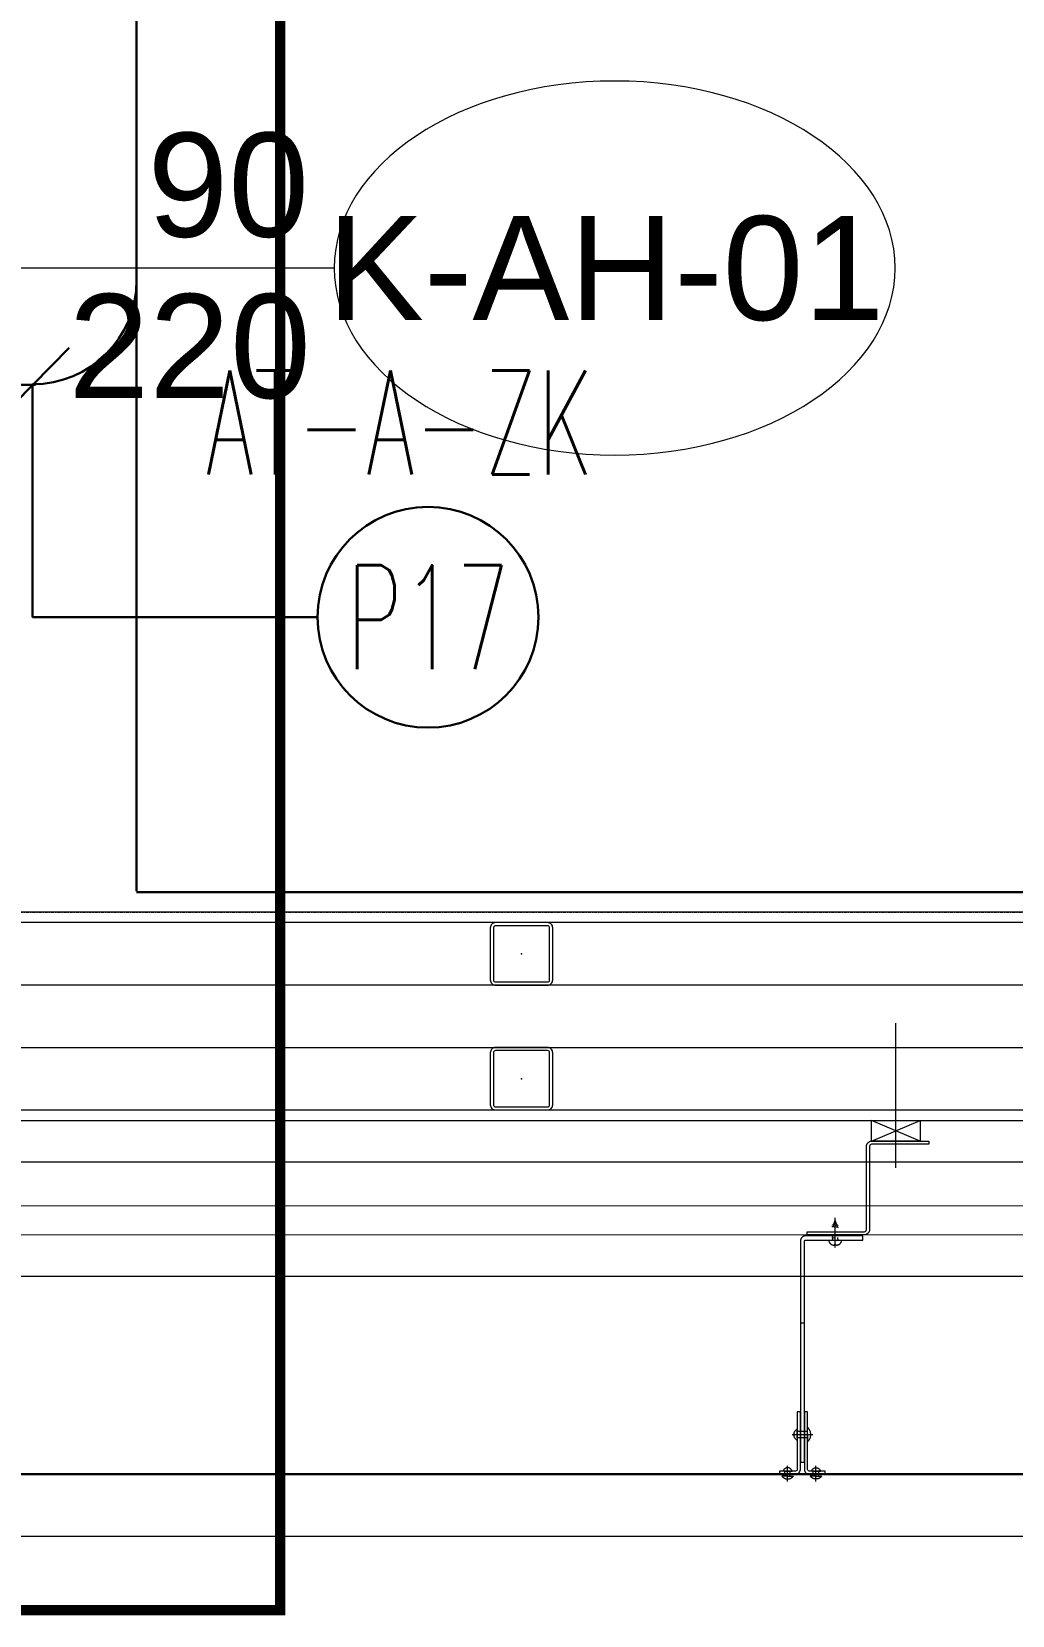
# Model space of a CAD drawing. Extents: x -1439 to 23780, y -1362 to 4476.
# Drawn here: x 1398.4 to 1492.7, y 277.4 to 429.6 of the extents above; entities that cross this region are included whole.
import ezdxf
from ezdxf.enums import TextEntityAlignment as Align

# ---------------------------------------------------------------- set-up
doc = ezdxf.new("R2010")
doc.units = 0
doc.header["$MEASUREMENT"] = 0
doc.linetypes.add('Audi$0$DASHDOT2', pattern=[0.5, 0.25, -0.125, 0, -0.125])
doc.linetypes.add('Audi$0$HIDDEN2', pattern=[4.7625, 3.175, -1.5875])
doc.layers.get('0').update_dxf_attribs({"color": 9, "lineweight": 9})
for name, color, linetype, lineweight in [('Audi$0$06D', 8, 'Continuous', 9), ('Audi$0$10', 8, 'Continuous', 9), ('Audi$0$11', 8, 'Continuous', 9), ('Audi$0$21', 8, 'Continuous', 9), ('Audi$0$22', 8, 'Continuous', 9), ('Audi$0$24', 8, 'Audi$0$DASHDOT2', 9), ('Audi$0$33', 8, 'Audi$0$BATTING', 9), ('E-KABLO', 7, 'Continuous', 30), ('E-LINYE', 7, 'Continuous', 30), ('E-YAZI', 7, 'Continuous', 30)]:
    doc.layers.add(name, color=color, linetype=linetype, lineweight=lineweight)
doc.styles.add('Audi$0$Arial', font='arial.ttf', dxfattribs={"height": 2.5})
doc.styles.add('E-YAZI', font='txttw.shx')
doc.linetypes.add('Audi$0$BATTING', pattern='A,0.0001,-0.1,[134,ltypeshp.shx,S=0.1,R=0,X=-0.1,Y=0],-0.2,[134,ltypeshp.shx,S=0.1,R=180,X=0.1,Y=0],-0.1', length=0.4001)

# ---------------------------------------------------------------- blocks, each defined once
blk = doc.blocks.new('Audi$0$0_doorno')
blk.add_lwpolyline([(4.5, 0), (12.5, 0)])
blk.add_ellipse((-0.891, 0), major_axis=(-5.391, 0), ratio=0.666667)
at = {"style": 'Audi$0$Arial'}
blk.add_attdef('YUKSEKLIK', text='', height=2, dxfattribs=at).set_placement((5, 12.3), align=Align.TOP_LEFT)
blk.add_attdef('KAPINO', text='', height=2, dxfattribs=at).set_placement((0, 0), align=Align.MIDDLE)
blk.add_attdef('GENISLIK', text='', height=2, dxfattribs=at).set_placement((5, -3.789), align=Align.BOTTOM_LEFT)
blk = doc.blocks.new('Audi$0$p- alum kaplama profil')
at = {"lineweight": 13}
blk.add_lwpolyline([(7.12, 12.59), (7.12, 26.49)], dxfattribs=at)
at = {"lineweight": 5}
blk.add_lwpolyline([(9.44, 15.16), (4.79, 15.16), (4.79, 17.16), (9.44, 17.16)], close=True, dxfattribs=at)
for points in [[(4.79, 15.16), (9.44, 17.16)], [(9.44, 15.16), (4.79, 17.16)]]:
    blk.add_lwpolyline(points, dxfattribs=at)
at = {"lineweight": 18}
blk.add_lwpolyline([(4.09, 6.16), (-1.41, 6.16), (-1.41, 6.46), (4.09, 6.46, 0.414214), (4.29, 6.66), (4.29, 14.66, -0.414214), (4.79, 15.16), (10.29, 15.16), (10.29, 14.86), (4.79, 14.86, 0.414214), (4.59, 14.66), (4.59, 6.66, -0.414214)], format="xyb", close=True, dxfattribs=at)
blk.add_lwpolyline([(-2.06, 5.56), (-2.06, -2.34), (-2.06, -15.69), (-1.66, -15.69), (-1.66, -2.34), (-1.66, 5.56), (-1.66, 5.56), (-1.66, 5.57), (-1.66, 5.57), (-1.66, 5.58), (-1.66, 5.58), (-1.65, 5.59), (-1.65, 5.59), (-1.65, 5.59), (-1.65, 5.6), (-1.65, 5.6), (-1.64, 5.61), (-1.64, 5.61), (-1.64, 5.62), (-1.64, 5.62), (-1.63, 5.62), (-1.63, 5.63), (-1.63, 5.63), (-1.62, 5.63), (-1.62, 5.64), (-1.61, 5.64), (-1.61, 5.64), (-1.61, 5.64), (-1.6, 5.65), (-1.6, 5.65), (-1.59, 5.65), (-1.59, 5.65), (-1.58, 5.65), (-1.58, 5.65), (-1.57, 5.66), (-1.57, 5.66), (-1.56, 5.66), (-1.56, 5.66), (3.94, 5.66), (3.94, 6.06), (-1.56, 6.06), (-1.58, 6.06), (-1.61, 6.05), (-1.63, 6.05), (-1.66, 6.05), (-1.68, 6.04), (-1.7, 6.03), (-1.73, 6.03), (-1.75, 6.02), (-1.77, 6.01), (-1.79, 6), (-1.82, 5.99), (-1.84, 5.97), (-1.86, 5.96), (-1.88, 5.94), (-1.89, 5.93), (-1.91, 5.91), (-1.93, 5.89), (-1.95, 5.87), (-1.96, 5.85), (-1.97, 5.83), (-1.99, 5.81), (-2, 5.79), (-2.01, 5.77), (-2.02, 5.75), (-2.03, 5.72), (-2.04, 5.7), (-2.04, 5.68), (-2.05, 5.65), (-2.05, 5.63), (-2.06, 5.61), (-2.06, 5.58)], close=True)
blk.add_lwpolyline([(-1.66, -2.34), (-2.06, -2.34)])
for points in [[(-2.36, -10.84), (-2.36, -16.39), (-2.36, -16.39, -0.414214), (-2.51, -16.54), (-2.51, -16.54), (-4.06, -16.54), (-4.06, -16.84), (-2.51, -16.84), (-2.51, -16.84, 0.414214), (-2.06, -16.39), (-2.06, -10.84)], [(-1.36, -10.84), (-1.66, -10.84), (-1.66, -16.39, 0.414214), (-1.21, -16.84), (-1.21, -16.84), (0.34, -16.84), (0.34, -16.54), (-1.21, -16.54), (-1.21, -16.54, -0.414214), (-1.36, -16.39), (-1.36, -16.39)]]:
    blk.add_lwpolyline(points, format="xyb", close=True)
for points in [[(1.29, 4.93, -10), (1.29, 7.8, -10)], [(1.61, 6.87, -10), (0.98, 6.96, -10)], [(1.56, 7.05, -10), (1.02, 7.13, -10)], [(1.05, 6.91, -10), (1.29, 7.56, -10)], [(1.53, 6.82, -10), (1.29, 7.56, -10)], [(1.29, 6.16, -10), (1.29, 6.26, -10)], [(0.67, 5.66, -10), (1.91, 5.66, -10)], [(0.67, 5.66, -10), (0.67, 5.64, -10), (0.67, 5.62, -10), (0.67, 5.6, -10), (0.68, 5.58, -10), (0.68, 5.56, -10), (0.69, 5.54, -10), (0.69, 5.52, -10), (0.7, 5.5, -10), (0.7, 5.48, -10), (0.71, 5.46, -10), (0.72, 5.45, -10), (0.73, 5.43, -10), (0.74, 5.41, -10), (0.75, 5.4, -10), (0.76, 5.38, -10), (0.77, 5.36, -10), (0.79, 5.35, -10), (0.8, 5.33, -10), (0.81, 5.32, -10), (0.83, 5.31, -10), (0.84, 5.29, -10), (0.86, 5.28, -10), (0.87, 5.27, -10), (0.89, 5.26, -10), (0.91, 5.25, -10), (0.92, 5.24, -10), (0.94, 5.23, -10), (0.96, 5.22, -10), (0.98, 5.21, -10), (1, 5.21, -10), (1.02, 5.2, -10), (1.03, 5.2, -10)], [(0.96, 5.66, -10), (0.97, 5.66, -10), (0.97, 5.66, -10), (0.97, 5.66, -10), (0.98, 5.66, -10), (0.98, 5.66, -10), (0.99, 5.66, -10), (0.99, 5.66, -10), (1, 5.66, -10), (1, 5.67, -10), (1, 5.67, -10), (1.01, 5.67, -10), (1.01, 5.67, -10), (1.01, 5.67, -10), (1.02, 5.68, -10), (1.02, 5.68, -10), (1.02, 5.68, -10), (1.03, 5.69, -10), (1.03, 5.69, -10), (1.03, 5.69, -10), (1.04, 5.7, -10), (1.04, 5.7, -10), (1.04, 5.7, -10), (1.04, 5.71, -10), (1.04, 5.71, -10), (1.05, 5.72, -10), (1.05, 5.72, -10), (1.05, 5.72, -10), (1.05, 5.73, -10), (1.05, 5.73, -10), (1.05, 5.74, -10), (1.05, 5.74, -10), (1.05, 5.75, -10)], [(1.33, 5.85, -10), (0.98, 5.88, -10)], [(1.03, 5.2, -10), (1.04, 5.2, -10), (1.05, 5.19, -10), (1.05, 5.19, -10), (1.06, 5.19, -10), (1.06, 5.19, -10), (1.07, 5.19, -10), (1.07, 5.19, -10), (1.08, 5.19, -10), (1.08, 5.19, -10), (1.09, 5.19, -10), (1.09, 5.18, -10), (1.1, 5.18, -10), (1.1, 5.18, -10), (1.11, 5.18, -10), (1.11, 5.18, -10), (1.12, 5.18, -10), (1.12, 5.18, -10), (1.13, 5.18, -10), (1.13, 5.18, -10), (1.14, 5.18, -10), (1.15, 5.18, -10), (1.15, 5.18, -10), (1.16, 5.17, -10), (1.16, 5.17, -10), (1.17, 5.17, -10), (1.17, 5.17, -10), (1.18, 5.17, -10), (1.18, 5.17, -10), (1.19, 5.17, -10), (1.19, 5.17, -10), (1.2, 5.17, -10), (1.2, 5.17, -10)], [(1.05, 5.83, -10), (1.05, 6.01, -10)], [(1.05, 5.75, -10), (1.05, 5.83, -10)], [(1.2, 5.17, -10), (1.2, 5.2, -10)], [(1.38, 5.2, -10), (1.2, 5.2, -10)], [(1.38, 5.17, -10), (1.38, 5.2, -10)], [(1.38, 5.17, -10), (1.38, 5.17, -10), (1.39, 5.17, -10), (1.39, 5.17, -10), (1.4, 5.17, -10), (1.41, 5.17, -10), (1.41, 5.17, -10), (1.42, 5.17, -10), (1.42, 5.17, -10), (1.43, 5.17, -10), (1.43, 5.18, -10), (1.44, 5.18, -10), (1.44, 5.18, -10), (1.45, 5.18, -10), (1.45, 5.18, -10), (1.46, 5.18, -10), (1.46, 5.18, -10), (1.47, 5.18, -10), (1.47, 5.18, -10), (1.48, 5.18, -10), (1.48, 5.18, -10), (1.49, 5.18, -10), (1.5, 5.19, -10), (1.5, 5.19, -10), (1.51, 5.19, -10), (1.51, 5.19, -10), (1.52, 5.19, -10), (1.52, 5.19, -10), (1.53, 5.19, -10), (1.53, 5.19, -10), (1.54, 5.19, -10), (1.54, 5.2, -10), (1.55, 5.2, -10)], [(1.53, 5.75, -10), (1.53, 5.92, -10)], [(1.53, 5.75, -10), (1.53, 5.74, -10), (1.53, 5.74, -10), (1.53, 5.73, -10), (1.53, 5.73, -10), (1.53, 5.72, -10), (1.54, 5.72, -10), (1.54, 5.72, -10), (1.54, 5.71, -10), (1.54, 5.71, -10), (1.54, 5.7, -10), (1.54, 5.7, -10), (1.55, 5.7, -10), (1.55, 5.69, -10), (1.55, 5.69, -10), (1.55, 5.69, -10), (1.56, 5.68, -10), (1.56, 5.68, -10), (1.56, 5.68, -10), (1.57, 5.67, -10), (1.57, 5.67, -10), (1.58, 5.67, -10), (1.58, 5.67, -10), (1.58, 5.67, -10), (1.59, 5.66, -10), (1.59, 5.66, -10), (1.6, 5.66, -10), (1.6, 5.66, -10), (1.6, 5.66, -10), (1.61, 5.66, -10), (1.61, 5.66, -10), (1.62, 5.66, -10), (1.62, 5.66, -10)], [(1.55, 5.2, -10), (1.57, 5.2, -10), (1.59, 5.21, -10), (1.6, 5.21, -10), (1.62, 5.22, -10), (1.64, 5.23, -10), (1.66, 5.24, -10), (1.68, 5.25, -10), (1.69, 5.26, -10), (1.71, 5.27, -10), (1.73, 5.28, -10), (1.74, 5.29, -10), (1.76, 5.31, -10), (1.77, 5.32, -10), (1.78, 5.33, -10), (1.8, 5.35, -10), (1.81, 5.36, -10), (1.82, 5.38, -10), (1.83, 5.4, -10), (1.84, 5.41, -10), (1.85, 5.43, -10), (1.86, 5.45, -10), (1.87, 5.46, -10), (1.88, 5.48, -10), (1.89, 5.5, -10), (1.89, 5.52, -10), (1.9, 5.54, -10), (1.9, 5.56, -10), (1.9, 5.58, -10), (1.91, 5.6, -10), (1.91, 5.62, -10), (1.91, 5.64, -10), (1.91, 5.66, -10)], [(-2.86, -13.04, 0), (-0.86, -13.04, 0)], [(-2.36, -12.52, 0), (-2.4, -12.53, 0), (-2.43, -12.56, 0), (-2.47, -12.58, 0), (-2.5, -12.6, 0), (-2.53, -12.63, 0), (-2.56, -12.66, 0), (-2.59, -12.69, 0), (-2.61, -12.73, 0), (-2.63, -12.76, 0), (-2.65, -12.8, 0), (-2.67, -12.84, 0), (-2.68, -12.88, 0), (-2.69, -12.92, 0), (-2.7, -12.96, 0), (-2.71, -13, 0), (-2.71, -13.04, 0), (-2.71, -13.08, 0), (-2.7, -13.13, 0), (-2.69, -13.17, 0), (-2.68, -13.21, 0), (-2.67, -13.25, 0), (-2.65, -13.28, 0), (-2.63, -13.32, 0), (-2.61, -13.36, 0), (-2.59, -13.39, 0), (-2.56, -13.42, 0), (-2.53, -13.45, 0), (-2.5, -13.48, 0), (-2.47, -13.51, 0), (-2.43, -13.53, 0), (-2.4, -13.55, 0), (-2.36, -13.57, 0)], [(-2.36, -13.04, 0), (-2.36, -12.52, 0)], [(-2.36, -13.04, 0), (-2.36, -12.73, 0)], [(-2.36, -12.73, 0), (-2.36, -13.04, 0)], [(-1.36, -12.73, 0), (-2.36, -12.73, 0)], [(-2.36, -13.04, 0), (-2.36, -13.36, 0)], [(-2.36, -13.04, 0), (-2.36, -13.57, 0)], [(-2.36, -13.36, 0), (-2.36, -13.04, 0)], [(-1.36, -13.36, 0), (-2.36, -13.36, 0)], [(-1.36, -13.04, 0), (-1.36, -12.37, 0)], [(-1.36, -13.72, 0), (-1.32, -13.68, 0), (-1.29, -13.65, 0), (-1.26, -13.61, 0), (-1.23, -13.58, 0), (-1.2, -13.54, 0), (-1.18, -13.5, 0), (-1.16, -13.45, 0), (-1.14, -13.41, 0), (-1.12, -13.37, 0), (-1.1, -13.32, 0), (-1.09, -13.28, 0), (-1.08, -13.23, 0), (-1.07, -13.18, 0), (-1.06, -13.14, 0), (-1.06, -13.09, 0), (-1.06, -13.04, 0), (-1.06, -12.99, 0), (-1.06, -12.95, 0), (-1.07, -12.9, 0), (-1.08, -12.85, 0), (-1.09, -12.81, 0), (-1.1, -12.76, 0), (-1.12, -12.72, 0), (-1.14, -12.67, 0), (-1.16, -12.63, 0), (-1.18, -12.59, 0), (-1.2, -12.55, 0), (-1.23, -12.51, 0), (-1.26, -12.47, 0), (-1.29, -12.43, 0), (-1.32, -12.4, 0), (-1.36, -12.37, 0)], [(-1.36, -13.04, 0), (-1.36, -13.72, 0)], [(-2.85, -16.54, 0), (-2.86, -16.51, 0), (-2.87, -16.47, 0), (-2.89, -16.44, 0), (-2.91, -16.41, 0), (-2.93, -16.38, 0), (-2.96, -16.35, 0), (-2.98, -16.33, 0), (-3.01, -16.31, 0), (-3.04, -16.29, 0), (-3.07, -16.27, 0), (-3.11, -16.25, 0), (-3.14, -16.24, 0), (-3.18, -16.23, 0), (-3.21, -16.22, 0), (-3.25, -16.22, 0), (-3.29, -16.22, 0), (-3.32, -16.22, 0), (-3.36, -16.22, 0), (-3.39, -16.23, 0), (-3.43, -16.24, 0), (-3.46, -16.25, 0), (-3.5, -16.27, 0), (-3.53, -16.29, 0), (-3.56, -16.31, 0), (-3.59, -16.33, 0), (-3.61, -16.35, 0), (-3.64, -16.38, 0), (-3.66, -16.41, 0), (-3.68, -16.44, 0), (-3.7, -16.47, 0), (-3.71, -16.51, 0), (-3.73, -16.54, 0)], [(-3.29, -16.54, 0), (-3.73, -16.54, 0)], [(-3.29, -16.54, 0), (-3.55, -16.54, 0)], [(-3.55, -16.54, 0), (-3.29, -16.54, 0)], [(-3.55, -17.04, 0), (-3.55, -16.54, 0)], [(-3.29, -17.54, 0), (-3.29, -16.04, 0)], [(-3.29, -16.54, 0), (-2.85, -16.54, 0)], [(-3.29, -16.54, 0), (-3.03, -16.54, 0)], [(-3.03, -16.54, 0), (-3.29, -16.54, 0)], [(-3.03, -17.04, 0), (-3.03, -16.54, 0)], [(-1, -16.54, 0), (-0.98, -16.51, 0), (-0.97, -16.47, 0), (-0.95, -16.44, 0), (-0.93, -16.41, 0), (-0.91, -16.38, 0), (-0.88, -16.35, 0), (-0.86, -16.33, 0), (-0.83, -16.31, 0), (-0.8, -16.29, 0), (-0.77, -16.27, 0), (-0.73, -16.25, 0), (-0.7, -16.24, 0), (-0.66, -16.23, 0), (-0.63, -16.22, 0), (-0.59, -16.22, 0), (-0.56, -16.22, 0), (-0.52, -16.22, 0), (-0.48, -16.22, 0), (-0.45, -16.23, 0), (-0.41, -16.24, 0), (-0.38, -16.25, 0), (-0.34, -16.27, 0), (-0.31, -16.29, 0), (-0.28, -16.31, 0), (-0.25, -16.33, 0), (-0.23, -16.35, 0), (-0.2, -16.38, 0), (-0.18, -16.41, 0), (-0.16, -16.44, 0), (-0.14, -16.47, 0), (-0.13, -16.51, 0), (-0.12, -16.54, 0)], [(-0.56, -16.54, 0), (-1, -16.54, 0)], [(-0.56, -16.54, 0), (-0.82, -16.54, 0)], [(-0.82, -16.54, 0), (-0.56, -16.54, 0)], [(-0.82, -17.04, 0), (-0.82, -16.54, 0)], [(-0.56, -17.54, 0), (-0.56, -16.04, 0)], [(-0.56, -16.54, 0), (-0.3, -16.54, 0)], [(-0.56, -16.54, 0), (-0.12, -16.54, 0)], [(-0.3, -16.54, 0), (-0.56, -16.54, 0)], [(-0.3, -17.04, 0), (-0.3, -16.54, 0)], [(-3.84, -17.04, 0), (-3.81, -17.07, 0), (-3.78, -17.1, 0), (-3.75, -17.12, 0), (-3.72, -17.15, 0), (-3.69, -17.17, 0), (-3.66, -17.19, 0), (-3.62, -17.21, 0), (-3.59, -17.23, 0), (-3.55, -17.24, 0), (-3.52, -17.26, 0), (-3.48, -17.27, 0), (-3.44, -17.28, 0), (-3.4, -17.28, 0), (-3.36, -17.29, 0), (-3.32, -17.29, 0), (-3.29, -17.29, 0), (-3.25, -17.29, 0), (-3.21, -17.29, 0), (-3.17, -17.28, 0), (-3.13, -17.28, 0), (-3.09, -17.27, 0), (-3.06, -17.26, 0), (-3.02, -17.24, 0), (-2.98, -17.23, 0), (-2.95, -17.21, 0), (-2.91, -17.19, 0), (-2.88, -17.17, 0), (-2.85, -17.15, 0), (-2.82, -17.12, 0), (-2.79, -17.1, 0), (-2.76, -17.07, 0), (-2.73, -17.04, 0)], [(-3.29, -17.04, 0), (-3.84, -17.04, 0)], [(-3.29, -17.04, 0), (-2.73, -17.04, 0)], [(-0.56, -17.04, 0), (-1.11, -17.04, 0)], [(0, -17.04, 0), (-0.03, -17.07, 0), (-0.06, -17.1, 0), (-0.09, -17.12, 0), (-0.12, -17.15, 0), (-0.15, -17.17, 0), (-0.18, -17.19, 0), (-0.22, -17.21, 0), (-0.25, -17.23, 0), (-0.29, -17.24, 0), (-0.33, -17.26, 0), (-0.36, -17.27, 0), (-0.4, -17.28, 0), (-0.44, -17.28, 0), (-0.48, -17.29, 0), (-0.52, -17.29, 0), (-0.56, -17.29, 0), (-0.59, -17.29, 0), (-0.63, -17.29, 0), (-0.67, -17.28, 0), (-0.71, -17.28, 0), (-0.75, -17.27, 0), (-0.79, -17.26, 0), (-0.82, -17.24, 0), (-0.86, -17.23, 0), (-0.89, -17.21, 0), (-0.93, -17.19, 0), (-0.96, -17.17, 0), (-0.99, -17.15, 0), (-1.02, -17.12, 0), (-1.05, -17.1, 0), (-1.08, -17.07, 0), (-1.11, -17.04, 0)], [(-0.56, -17.04, 0), (0, -17.04, 0)]]:
    blk.add_polyline3d(points)
blk = doc.blocks.new('Audi$0$P-AKS_AUDI')
at = {"layer": 'Audi$0$24'}
blk.add_lwpolyline([(-3840, -2440), (360, -2440)], dxfattribs=at)
blk = doc.blocks.new('Audi$0$prf-60x60')
for points in [[(-2.5, -6), (2.5, -6, 0.414214), (3, -5.5), (3, -0.5, 0.414214), (2.5, 0), (-2.5, 0, 0.414214), (-3, -0.5), (-3, -5.5, 0.414214)], [(-2.5, -5.7), (2.5, -5.7, 0.414214), (2.7, -5.5), (2.7, -0.5, 0.414214), (2.5, -0.3), (-2.5, -0.3, 0.414214), (-2.7, -0.5), (-2.7, -5.5, 0.414214)]]:
    blk.add_lwpolyline(points, format="xyb", close=True)
at = {"color": 252}
blk.add_point((0, -3), dxfattribs=at)
blk = doc.blocks.new('Audi$0$p-zemin kat')
at = {"layer": 'Audi$0$06D'}
for points in [[(1719.26, 285), (1122.5, 285), (1122.5, 1420)], [(1719.26, 316.79), (1154.5, 316.77), (1154.5, 825), (1162.5, 825)], [(1719.26, 310), (1147.5, 310), (1147.5, 824.8)], [(1175.5, 425), (1175.5, 818), (1169.5, 818), (1169.5, 332), (1692.56, 332), (1692.56, 338), (1262.5, 338)]]:
    blk.add_lwpolyline(points, dxfattribs=at)
at = {"layer": 'Audi$0$10'}
for points, const_width in [([(1719.26, 291), (1128.5, 291), (1128.5, 1420.16)], 0.2), ([(1719.26, 314), (1151.5, 314), (1151.5, 831.63)], 0.1)]:
    blk.add_lwpolyline(points, dxfattribs=dict(at, const_width=const_width))
at = {"layer": 'Audi$0$11'}
for points in [[(1182.5, 425), (1182.5, 825), (1162.5, 825), (1162.5, 325), (1699.56, 325), (1699.56, 345), (1262.5, 345)], [(1181.5, 425), (1181.5, 824), (1163.5, 824), (1163.5, 326), (1698.56, 326), (1698.56, 344), (1262.5, 344)]]:
    blk.add_lwpolyline(points, dxfattribs=at)
at = {"layer": 'Audi$0$33', "ltscale": 0.4}
blk.add_lwpolyline([(1719.26, 321), (1158.5, 321), (1158.25, 827.22)], dxfattribs=at)
at = {"layer": 'Audi$0$10'}
for name, p in [('Audi$0$prf-60x60', (1445.5, 344)), ('Audi$0$p- alum kaplama profil', (1474.36, 307.84)), ('Audi$0$prf-60x60', (1445.5, 332))]:
    blk.add_blockref(name, p, dxfattribs=at)
at = {"layer": 'Audi$0$24'}
blk.add_blockref('Audi$0$P-AKS_AUDI', (4722.5, 2785), dxfattribs=at)

msp = doc.modelspace()

# ---------------------------------------------------------------- linework, layer by layer
at = {"layer": 'Audi$0$21', "linetype": 'Audi$0$HIDDEN2', "ltscale": 0.1, "const_width": 1}
msp.add_lwpolyline([(1116.06, 758.11), (1422.31, 758.11), (1422.31, 277.94), (1116.06, 277.94)], close=True, dxfattribs=at)
at = {"layer": 'E-KABLO', "color": 6}
for p, q in [((1408.5, 484.33), (1408.5, 347.02)), ((1380.5, 395.69), (1398.78, 395.69)), ((1410.18, 346.93), (1626.64, 347)), ((1408.5, 346.93), (1505.14, 346.93))]:
    msp.add_line(p, q, dxfattribs=at)
at = {"layer": 'E-KABLO', "color": 7, "linetype": 'Continuous'}
msp.add_circle((1436.51, 373.35), 10.61, dxfattribs=at)
at = {"layer": 'E-KABLO', "color": 6}
msp.add_arc((1398.5, 405.74), 10, 270, 0, dxfattribs=at)
at = {"layer": 'E-LINYE', "color": 7, "linetype": 'Continuous'}
for p, q in [((1394.99, 392.14), (1402.01, 399.25)), ((1398.5, 395.69), (1398.5, 373.35)), ((1425.9, 373.35), (1398.5, 373.35))]:
    msp.add_line(p, q, dxfattribs=at)

# ---------------------------------------------------------------- block references
at = {"layer": 'Audi$0$10'}
msp.add_blockref('Audi$0$p-zemin kat', (0, 0), dxfattribs=at)
at = {"layer": 'Audi$0$22'}
ref = msp.add_blockref('Audi$0$0_doorno', (1450, 406.91), dxfattribs=dict(at, xscale=-5, yscale=5, zscale=5))
ref.add_attrib('KAPINO', 'K-AH-01', dxfattribs={"layer": '0', "height": 10, "style": 'Audi$0$Arial'}).set_placement((1453.59, 406.91), align=Align.MIDDLE)
ref.add_attrib('GENISLIK', '90', dxfattribs={"layer": '0', "height": 10, "style": 'Audi$0$Arial'}).set_placement((1409.55, 406.91), align=Align.BOTTOM_LEFT)
ref.add_attrib('YUKSEKLIK', '220', dxfattribs={"layer": '0', "height": 10, "style": 'Audi$0$Arial'}).set_placement((1401.95, 404.41), align=Align.TOP_LEFT)

# ---------------------------------------------------------------- texts
at = {"layer": 'E-KABLO', "color": 3, "linetype": 'Continuous', "style": 'E-YAZI', "width": 0.6}
msp.add_text('P17', height=10, dxfattribs=at).set_placement((1436.51, 373.35), align=Align.MIDDLE_CENTER)
at = {"layer": 'E-YAZI', "color": 3, "style": 'E-YAZI', "width": 0.6}
msp.add_text('AT-A-ZK', height=10, dxfattribs=at).set_placement((1415.15, 387.06))

doc.saveas('drawing.dxf')
